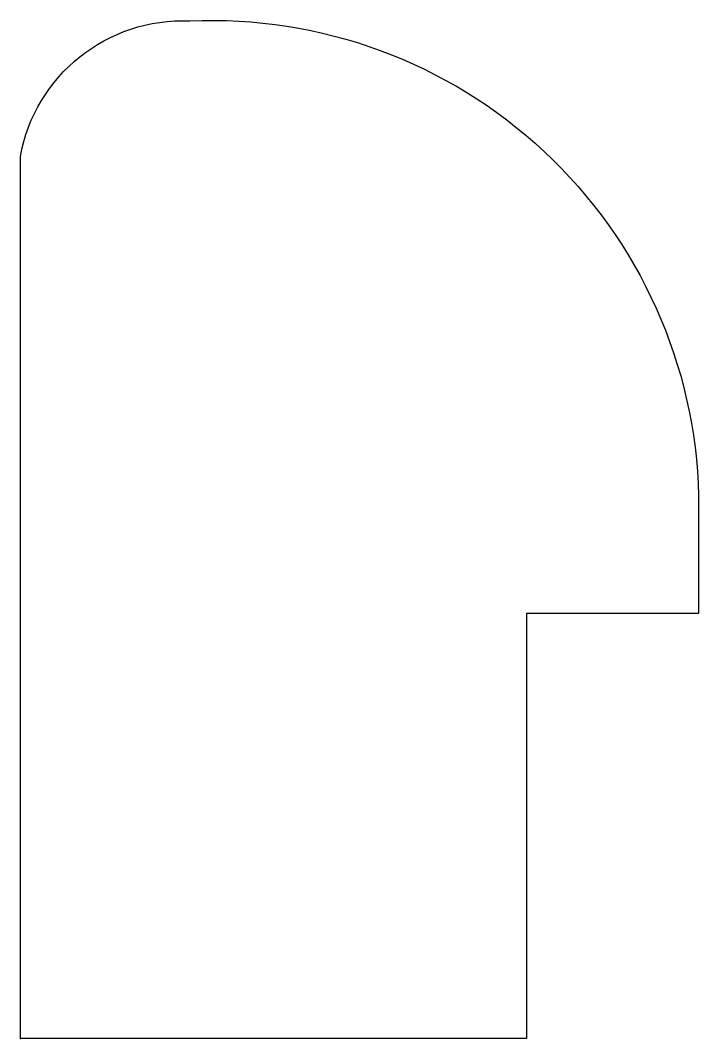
# Model space of a CAD drawing. Header units: inches. Extents: x 0 to 1, y 0 to 1.5.
import ezdxf

# ---------------------------------------------------------------- set-up
doc = ezdxf.new("R2010")
doc.units = ezdxf.units.IN
doc.layers.get('0').update_dxf_attribs({"linetype": 'CONTINUOUS'})

msp = doc.modelspace()

# ---------------------------------------------------------------- linework, layer by layer
msp.add_lwpolyline([(0, 0), (0, 1.3, -0.374941), (0.25, 1.5, -0.420308), (1, 0.8), (1, 0.6267), (0.7464, 0.6267), (0.7464, 0)], format="xyb", close=True)
msp.add_point((0, 0))

doc.saveas('drawing.dxf')
